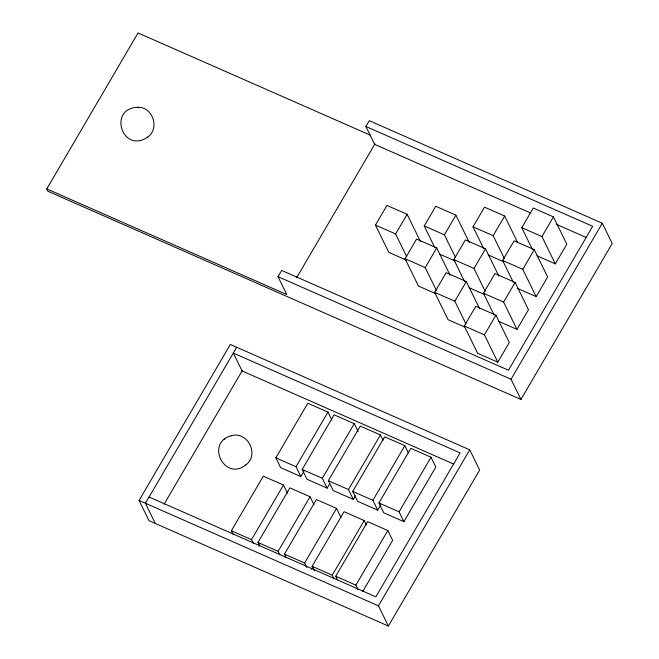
<?xml version="1.0" encoding="UTF-8"?>
<svg xmlns="http://www.w3.org/2000/svg" width="659" height="659" viewBox="0 0 659 659"><rect width="100%" height="100%" fill="white"/><g stroke="black" fill="none" stroke-linecap="round" stroke-linejoin="round"><path stroke-width="0.99" d="M530.866 213.112L374.642 144.354L365.885 126.479L369.279 120.679L602.31 223.244L612.219 243.476L520.956 399.461L47.918 191.258L46.781 188.927L138.044 32.95L370.515 135.268M139.074 500.453L230.337 344.476L469.727 449.842L479.637 470.073L388.373 626.05L148.983 520.684L139.074 500.453L378.464 605.819L388.373 626.05M236.696 347.268L145.425 503.254L155.335 523.485M46.781 188.927L286.78 294.565L278.007 276.665L281.657 270.421L508.46 370.243L592.688 226.301L365.885 126.479M164.075 504.226L242.355 370.49M296.632 277.727L374.938 143.901M406.241 260.05L388.826 252.389L375.457 225.09L386.957 205.427L407.114 214.299L420.491 241.598M406.76 256.705L395.614 233.953L407.114 214.299M233.121 534.342L231.367 530.767L263.32 476.16L283.477 485.032L287.415 493.072M303.914 471.259L300.817 476.539L280.66 467.668L275.849 457.84L307.802 403.234L327.96 412.106L331.897 420.145M435.846 293.683L418.432 286.014L405.063 258.715L416.562 239.06L436.719 247.932L450.097 275.231M434.932 247.792L424.231 225.955L435.739 206.292L455.888 215.163L469.266 242.463M253.278 543.214L251.524 539.639L283.477 485.032M300.817 476.539L296.006 466.712L327.96 412.106M259.712 546.047L257.966 542.472L289.911 487.866L310.068 496.738L314.005 504.778M329.722 483.722L327.144 488.13L306.987 479.258L302.168 469.43L334.121 414.816L354.278 423.688L358.216 431.736M258.402 545.949L259.432 544.186M436.365 290.339L425.22 267.587L436.719 247.932M455.534 257.578L444.388 234.826L455.888 215.163M279.869 554.919L278.114 551.344L310.068 496.738M327.144 488.13L322.325 478.294L354.278 423.688M464.529 326.905L448.046 319.648L434.668 292.349L446.168 272.694L466.325 281.566L479.703 308.865M464.537 281.426L453.837 259.588L465.345 239.925L485.494 248.797L498.871 276.096M483.706 248.657L473.014 226.82L484.513 207.165L504.67 216.037L517.595 242.421M286.195 557.703L284.449 554.128L316.402 499.522L336.56 508.394L340.934 517.331M355.366 495.865L353.298 499.39L333.149 490.518L328.33 480.691L360.284 426.085L380.441 434.956L383.068 440.319M465.971 323.973L454.825 301.221L466.325 281.566M485.139 291.204L473.994 268.46L485.494 248.797M504.308 258.443L493.163 235.691L504.67 216.037M306.789 567.473L304.606 563L336.56 508.394M353.298 499.39L348.487 489.563L380.441 434.956M380.787 504.843L377.689 510.124L357.532 501.252L352.722 491.425L384.675 436.818L404.832 445.69L408.333 452.84M314.294 570.768L312.102 566.303L344.056 511.697L364.213 520.569L366.396 525.034M311.476 569.31L313.025 566.666M464.274 325.983L475.773 306.32L495.93 315.191L509.308 342.491L497.8 362.153L477.651 353.282L464.274 325.983L484.431 334.854L497.8 362.153M494.143 315.06L483.442 293.214L494.95 273.559L515.107 282.431L528.477 309.73L516.977 329.385L498.649 321.32M513.312 282.291L502.619 260.453L514.119 240.79L534.276 249.662L547.645 276.969L536.146 296.624L517.826 288.56M532.488 249.53L521.788 227.693L533.288 208.03L553.445 216.902L566.822 244.201L555.315 263.864L536.994 255.799M377.689 510.124L372.879 500.296L404.832 445.69M334.006 578.75L332.26 575.175L364.213 520.569M337.474 579.846L335.719 576.271L367.673 521.664L387.83 530.536L392.64 540.364L362.755 591.444M378.917 502.957L410.87 448.351L431.027 457.222L435.838 467.05L403.885 521.656L383.727 512.784L378.917 502.957L399.074 511.829L403.885 521.656M484.431 334.854L495.93 315.191M516.977 329.385L503.6 302.086L515.107 282.431M536.146 296.624L522.768 269.325L534.276 249.662M555.315 263.864L541.945 236.556L553.445 216.902M358.068 589.607L355.876 585.143L387.83 530.536M399.074 511.829L431.027 457.222M378.464 605.819L469.727 449.842M520.956 399.461L511.046 379.23L602.31 223.244M137.929 107.269C107.228 108.315 122.673 154.601 147.855 136.965M231.284 435.764C205.188 442.436 224.381 481.787 245.741 464.999M245.667 465.056C259.786 455.039 247.759 430.624 231.194 435.78M147.781 137.031C160.022 128.299 152.748 106.791 137.739 107.26M224.768 438.96L224.134 439.495M556.27 224.291L586.386 237.545M521.788 227.693L541.945 236.556M473.014 226.82L493.163 235.691M424.231 225.955L444.388 234.826M502.619 260.453L522.768 269.325M488.22 254.926L503.789 261.78M375.457 225.09L395.614 233.953M453.837 259.588L473.994 268.46M439.438 254.061L455.015 260.915M405.063 258.715L425.22 267.587M483.442 293.214L503.6 302.086M469.043 287.695L484.62 294.548M434.668 292.349L454.825 301.221M278.007 276.665L511.046 379.23M453.804 464.134L242.059 370.943L233.302 353.067L460.097 452.89L375.877 596.832L149.074 497.01M328.33 480.691L348.487 489.563M352.722 491.425L372.879 500.296M275.849 457.84L296.006 466.712M302.168 469.43L322.325 478.294M335.719 576.271L355.876 585.143M231.367 530.767L251.524 539.639M257.966 542.472L278.114 551.344M284.449 554.128L304.606 563M312.102 566.303L332.26 575.175"/></g></svg>
